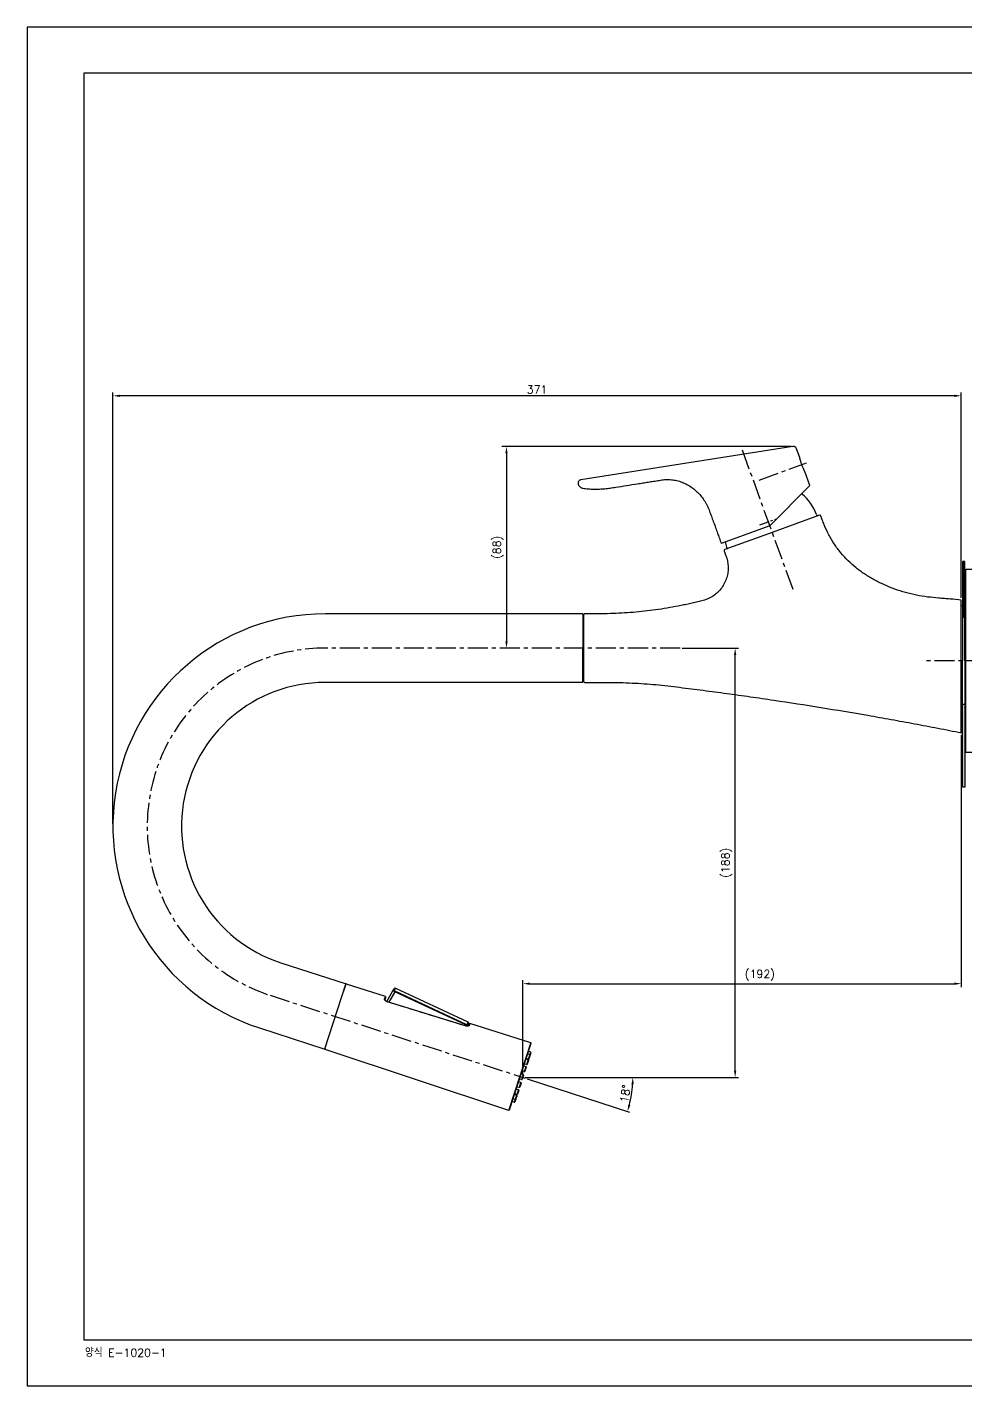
# Model space of a CAD drawing. Extents: x 18066 to 18907, y -8788 to -8194.
# Drawn here: x 18066 to 18476, y -8788 to -8194 of the extents above; entities that cross this region are included whole.
import ezdxf

# ---------------------------------------------------------------- set-up
doc = ezdxf.new("R2010")
doc.units = 0
doc.header["$LTSCALE"] = 7
doc.header["$MEASUREMENT"] = 0
doc.linetypes.add('CENTER', pattern=[2, 1.25, -0.25, 0.25, -0.25])
doc.layers.get('0').update_dxf_attribs({"color": 2, "linetype": 'CONTINUOUS'})
for name, color, linetype in [('CL', 1, 'CENTER'), ('D', 2, 'CONTINUOUS'), ('DIM', 2, 'CONTINUOUS'), ('DWG', 7, 'CONTINUOUS'), ('TXT', 4, 'CONTINUOUS'), ('W', 7, 'CONTINUOUS')]:
    doc.layers.add(name, color=color, linetype=linetype)
doc.styles.add('GHS', font='ROMANS.shx', dxfattribs={"bigfont": 'GHS.shx'})
pattern_1 = [(90, (12423.04827, -23794.1919), (-0.3125, 0.15625), [0, -0.3125])]

# ---------------------------------------------------------------- blocks, each defined once
blk = doc.blocks.new('BORDER')
for p, q in [((1, 1), (0, 1)), ((0, 1), (0, 0)), ((0, 0), (1, 0))]:
    blk.add_line(p, q)

msp = doc.modelspace()

# ---------------------------------------------------------------- hatches: boundary and pattern name
at = {"layer": 'D'}
h = msp.add_hatch(dxfattribs=at)
h.set_pattern_fill('DOTS', color=256, scale=5, angle=90, style=0)
h.set_pattern_definition(pattern_1)
h.paths.add_polyline_path([(18474.58, -8427.64), (18474.58, -8452.02), (18475.58, -8452.02), (18475.58, -8427.64)])
h = msp.add_hatch(dxfattribs=at)
h.set_pattern_fill('DOTS', color=256, scale=5, angle=90, style=0)
h.set_pattern_definition(pattern_1)
h.paths.add_polyline_path([(18474.58, -8526.37), (18474.58, -8490.02), (18475.58, -8490.02), (18475.58, -8526.37)])

# ---------------------------------------------------------------- linework, layer by layer
at = {"color": 7, "linetype": 'Continuous'}
for p, q in [((18400.41, -8377.39), (18307.76, -8391.97)), ((18403.44, -8382.17), (18402.06, -8378.36)), ((18407.9, -8394.41), (18405.66, -8388.28)), ((18390.3, -8412.01), (18407.9, -8394.41)), ((18390.3, -8412.01), (18369.11, -8419.72)), ((18308.58, -8450.53), (18195.88, -8450.53)), ((18474.58, -8447.02), (18474.08, -8447.02)), ((18474.58, -8447.02), (18474.58, -8471.02)), ((18475.58, -8447.02), (18476.08, -8447.02)), ((18475.58, -8471.02), (18475.58, -8447.02)), ((18474.58, -8495.02), (18474.58, -8471.02)), ((18475.58, -8471.02), (18475.58, -8495.02)), ((18308.58, -8480.53), (18195.88, -8480.53)), ((18474.58, -8495.02), (18474.08, -8495.02)), ((18475.58, -8495.02), (18476.08, -8495.02)), ((18176.46, -8603.05), (18205.02, -8612.33)), ((18167.18, -8631.58), (18195.75, -8640.86))]:
    msp.add_line(p, q, dxfattribs=at)
msp.add_line((18284.27, -8653.85), (18329.05, -8668.4))
for centre, radius, start, end in [((18400.65, -8378.88), 1.51, 83.51626, 98.90685), ((18400.65, -8378.87), 1.5, 79.83421, 83.48001), ((18400.64, -8378.88), 1.51, 64.56283, 79.79957), ((18400.65, -8378.87), 1.5, 63.05682, 64.52882), ((18400.64, -8378.88), 1.5, 20.01443, 63.03085), ((18307.99, -8393.45), 1.5, 115.78528, 170.96045), ((18307.99, -8393.45), 1.49, 170.98533, 172.50695), ((18308, -8393.46), 1.51, 98.98417, 115.73479), ((18308, -8393.45), 1.5, 172.5494, 202.06603), ((18195.88, -8543.33), 92.8, 90, 251.98753), ((18195.88, -8543.33), 62.8, 90, 251.98753)]:
    msp.add_arc(centre, radius, start, end, dxfattribs=at)
msp.add_arc((18282.36, -8653.23), 48.08, 345.57533, 356.42467)
for points, knots in [([(18405.66, -8388.28), (18405.66, -8388.28), (18405.66, -8388.27), (18405.66, -8388.27), (18405.66, -8388.27), (18405.65, -8388.26), (18405.65, -8388.24), (18405.63, -8388.22), (18405.62, -8388.19), (18405.6, -8388.15), (18405.57, -8388.1), (18405.53, -8388.03), (18405.48, -8387.92), (18405.4, -8387.78), (18405.32, -8387.61), (18405.22, -8387.41), (18405.12, -8387.2), (18404.97, -8386.88), (18404.78, -8386.45), (18404.55, -8385.89), (18404.33, -8385.3), (18404.12, -8384.71), (18403.94, -8384.14), (18403.81, -8383.68), (18403.72, -8383.34), (18403.66, -8383.11), (18403.61, -8382.9), (18403.56, -8382.72), (18403.53, -8382.56), (18403.5, -8382.44), (18403.48, -8382.36), (18403.47, -8382.31), (18403.46, -8382.27), (18403.45, -8382.23), (18403.45, -8382.2), (18403.45, -8382.19), (18403.44, -8382.18), (18403.44, -8382.17), (18403.44, -8382.17), (18403.44, -8382.17), (18403.44, -8382.17)], [0, 0, 0, 0, 0.000153, 0.00061, 0.001371, 0.002435, 0.005466, 0.009696, 0.015116, 0.021716, 0.029472, 0.038361, 0.05945, 0.084776, 0.114072, 0.147057, 0.183407, 0.222774, 0.309052, 0.402642, 0.499971, 0.597303, 0.690903, 0.777194, 0.816566, 0.852922, 0.885911, 0.915211, 0.94054, 0.961632, 0.970523, 0.978281, 0.984881, 0.990302, 0.994532, 0.997564, 0.998628, 0.999389, 0.999847, 1, 1, 1, 1]), ([(18308.62, -8395.65), (18309.42, -8395.75), (18311.01, -8395.91), (18313.41, -8396.02), (18315.41, -8396.01), (18317.01, -8395.93), (18318.2, -8395.84), (18319.4, -8395.71), (18320.98, -8395.49), (18323.75, -8395.05), (18327.7, -8394.43), (18331.65, -8393.81), (18334.81, -8393.31), (18337.18, -8392.93), (18339.15, -8392.62), (18340.74, -8392.38), (18342.32, -8392.13), (18343.9, -8391.86), (18345.5, -8391.79), (18347.1, -8391.83), (18349.08, -8392.1), (18351.41, -8392.73), (18353.62, -8393.66), (18355.71, -8394.86), (18357.63, -8396.3), (18359.37, -8397.96), (18360.91, -8399.81), (18362.02, -8401.48), (18362.79, -8402.88), (18363.32, -8403.96), (18363.78, -8405.07), (18364.18, -8406.19), (18364.59, -8407.32), (18365.14, -8408.83), (18365.82, -8410.71), (18366.65, -8412.96), (18367.47, -8415.22), (18368.29, -8417.47), (18368.83, -8418.97), (18369.11, -8419.72)], [0, 0, 0, 0, 0.031254, 0.062508, 0.093761, 0.10939, 0.125019, 0.140645, 0.156273, 0.187528, 0.250034, 0.31254, 0.343793, 0.375047, 0.4063, 0.421926, 0.437553, 0.468802, 0.484428, 0.500056, 0.531291, 0.562529, 0.593768, 0.625008, 0.656249, 0.68749, 0.718731, 0.749973, 0.7656, 0.781227, 0.796854, 0.812481, 0.828107, 0.843734, 0.874987, 0.90624, 0.937494, 0.968747, 1, 1, 1, 1]), ([(18306.6, -8394.02), (18306.63, -8394.11), (18306.73, -8394.29), (18307, -8394.65), (18307.43, -8395.06), (18307.93, -8395.39), (18308.33, -8395.57), (18308.53, -8395.62), (18308.62, -8395.63)], [0, 0, 0, 0, 0.106792, 0.22935, 0.502237, 0.773829, 0.894918, 1, 1, 1, 1])]:
    msp.add_open_spline(points, degree=3, knots=knots, dxfattribs=at)
for points in [[(18329.85, -8656.22), (18330.85, -8656.25), (18330.45, -8653.23)], [(18329.41, -8665.35), (18328.45, -8665.07), (18328.09, -8668.09)]]:
    msp.add_solid(points)
at = {"layer": 'CL'}
for p, q in [((18385.71, -8392.08), (18406.43, -8384.54)), ((18351.08, -8465.53), (18195.8, -8465.53)), ((18793.19, -8471.02), (18457.08, -8471.02))]:
    msp.add_line(p, q, dxfattribs=at)
at = {"layer": 'CL', "linetype": 'CENTER'}
msp.add_line((18171.82, -8617.31), (18283.32, -8653.54), dxfattribs=at)
msp.add_arc((18195.88, -8543.33), 77.8, 90, 252.01362, dxfattribs=at)
at = {"layer": 'D'}
for p, q in [((18103.08, -8542.33), (18103.08, -8353.72)), ((18471.08, -8355.22), (18106.08, -8355.22)), ((18474.08, -8443.51), (18474.08, -8353.72)), ((18399.65, -8377.37), (18273.18, -8377.37)), ((18275.18, -8380.37), (18275.18, -8462.53)), ((18352.08, -8465.53), (18376.69, -8465.53)), ((18375.19, -8650.23), (18375.19, -8468.53)), ((18474.08, -8503.53), (18474.08, -8613.73)), ((18282.36, -8652.23), (18282.36, -8610.73)), ((18285.36, -8612.23), (18471.08, -8612.23)), ((18283.36, -8653.23), (18376.69, -8653.23))]:
    msp.add_line(p, q, dxfattribs=at)
for points in [[(18474.58, -8427.64), (18474.58, -8452.02), (18475.58, -8452.02), (18475.58, -8427.64)], [(18474.58, -8526.37), (18474.58, -8490.02), (18475.58, -8490.02), (18475.58, -8526.37)]]:
    msp.add_lwpolyline(points, close=True, dxfattribs=at)
for points in [[(18106.08, -8354.72), (18106.08, -8355.72), (18103.08, -8355.22)], [(18471.08, -8354.72), (18471.08, -8355.72), (18474.08, -8355.22)], [(18274.68, -8380.37), (18275.68, -8380.37), (18275.18, -8377.37)], [(18274.68, -8462.53), (18275.68, -8462.53), (18275.18, -8465.53)], [(18374.69, -8468.53), (18375.69, -8468.53), (18375.19, -8465.53)], [(18285.36, -8611.73), (18285.36, -8612.73), (18282.36, -8612.23)], [(18471.08, -8611.73), (18471.08, -8612.73), (18474.08, -8612.23)], [(18374.69, -8650.23), (18375.69, -8650.23), (18375.19, -8653.23)]]:
    msp.add_solid(points, dxfattribs=at)
at = {"layer": 'DIM'}
for p, q in [((18474.58, -8447.02), (18474.58, -8447.02)), ((18474.58, -8495.02), (18474.58, -8495.02))]:
    msp.add_line(p, q, dxfattribs=at)
at = {"layer": 'DWG'}
for p, q in [((18412.03, -8407.4), (18391.36, -8414.92)), ((18410.76, -8407.12), (18410.9, -8407.49)), ((18391.36, -8414.92), (18370.69, -8422.45)), ((18371.48, -8421.41), (18371.62, -8421.79)), ((18476.08, -8471.02), (18476.08, -8431.02)), ((18476.08, -8431.02), (18480.08, -8431.02)), ((18474.08, -8471.02), (18474.08, -8444.51)), ((18308.58, -8450.53), (18308.58, -8465.53)), ((18309.08, -8451.63), (18308.58, -8451.63)), ((18309.08, -8465.53), (18309.08, -8450.81)), ((18308.58, -8480.53), (18308.58, -8465.53)), ((18309.08, -8480.21), (18309.08, -8465.53)), ((18474.08, -8502.53), (18474.08, -8471.02)), ((18476.08, -8511.02), (18476.08, -8471.02)), ((18309.08, -8479.43), (18308.58, -8479.43)), ((18476.08, -8511.02), (18480.08, -8511.02))]:
    msp.add_line(p, q, dxfattribs=at)
at = {"layer": 'DWG', "color": 7, "linetype": 'Continuous'}
for p, q in [((18195.78, -8640.77), (18204.99, -8612.42)), ((18203.88, -8615.85), (18205.02, -8612.33)), ((18222.23, -8617.91), (18205.18, -8612.48)), ((18221.88, -8619.06), (18222.23, -8617.91)), ((18222.37, -8617.96), (18221.98, -8619.24)), ((18222.85, -8620.05), (18226.12, -8614.38)), ((18223.81, -8620.37), (18226.47, -8615.77)), ((18226.5, -8614.26), (18226.08, -8614.99)), ((18226.58, -8615.53), (18226.47, -8615.77)), ((18226.47, -8615.77), (18257.23, -8630.12)), ((18258.37, -8629.12), (18226.5, -8614.26)), ((18226.58, -8615.53), (18257.35, -8629.87)), ((18223.12, -8620.16), (18223.01, -8620.12)), ((18223.18, -8620.18), (18223.12, -8620.16)), ((18223.17, -8620.19), (18223.18, -8620.18)), ((18257.21, -8630.65), (18223.18, -8620.18)), ((18257.23, -8630.12), (18257.05, -8630.61)), ((18257.2, -8630.67), (18257.21, -8630.65)), ((18257.35, -8629.87), (18257.23, -8630.12)), ((18258.52, -8629.49), (18258.05, -8630.78)), ((18258.08, -8629.91), (18258.37, -8629.12)), ((18259.02, -8629.78), (18258.75, -8630.58)), ((18259.21, -8629.69), (18258.93, -8630.49)), ((18285.79, -8638.15), (18259.21, -8629.69)), ((18195.75, -8640.86), (18195.78, -8640.77)), ((18276.21, -8667.64), (18195.91, -8641.02)), ((18285.85, -8637.96), (18276.27, -8667.45)), ((18276.53, -8667.32), (18285.98, -8638.22)), ((18284.84, -8641.74), (18285.74, -8642.09)), ((18285.88, -8642.4), (18285.03, -8645.04)), ((18282.77, -8648.11), (18283.66, -8648.49)), ((18283.97, -8647.55), (18283.02, -8647.35)), ((18283.66, -8648.49), (18283.69, -8648.5)), ((18283.74, -8645.11), (18284.64, -8645.47)), ((18284.74, -8645.21), (18283.77, -8645.01)), ((18284.79, -8645.78), (18284.26, -8647.38)), ((18284.46, -8642.9), (18285.36, -8643.26)), ((18284.69, -8646.08), (18284.67, -8646.14)), ((18285.38, -8643.22), (18285.36, -8643.26)), ((18281.82, -8654.18), (18280.87, -8653.96)), ((18282.54, -8651.96), (18281.64, -8651.57)), ((18282.96, -8650.67), (18282, -8650.46)), ((18282.68, -8652.26), (18282.11, -8654.01)), ((18283.24, -8650.53), (18283.23, -8650.56)), ((18283.25, -8650.51), (18283.24, -8650.53)), ((18283.81, -8648.79), (18283.25, -8650.51)), ((18283.71, -8649.1), (18283.7, -8649.11)), ((18283.81, -8648.77), (18283.81, -8648.79)), ((18279.71, -8660.66), (18278.77, -8660.43)), ((18279.49, -8658.19), (18280.39, -8658.59)), ((18280.69, -8657.65), (18279.74, -8657.42)), ((18280.53, -8658.89), (18280, -8660.5)), ((18280.5, -8655.07), (18281.4, -8655.46)), ((18280.98, -8657.48), (18280.97, -8657.51)), ((18281.54, -8655.77), (18280.98, -8657.48)), ((18281.09, -8657.17), (18281.08, -8657.18)), ((18278.61, -8664.04), (18277.67, -8663.8)), ((18278.99, -8662.87), (18278.05, -8662.63)), ((18278.73, -8660.52), (18279.63, -8660.93)), ((18279.76, -8661.23), (18278.91, -8663.87)), ((18278.99, -8662.87), (18278.98, -8662.92)), ((18279.67, -8661.54), (18279.66, -8661.57))]:
    msp.add_line(p, q, dxfattribs=at)
for points in [[(18223.01, -8620.12), (18222.9, -8620.08), (18222.8, -8620.03), (18222.69, -8619.98), (18222.59, -8619.92), (18222.5, -8619.86), (18222.41, -8619.8), (18222.33, -8619.74), (18222.25, -8619.68), (18222.19, -8619.62), (18222.13, -8619.56), (18222.08, -8619.5), (18222.04, -8619.44), (18222.01, -8619.39), (18221.99, -8619.34), (18221.98, -8619.3), (18221.98, -8619.27), (18221.98, -8619.24), (18221.98, -8619.24)], [(18257.39, -8630.7), (18257.28, -8630.67), (18257.21, -8630.65)], [(18258.75, -8630.58), (18258.74, -8630.6), (18258.72, -8630.62), (18258.69, -8630.65), (18258.64, -8630.67), (18258.59, -8630.7), (18258.53, -8630.72), (18258.45, -8630.74), (18258.37, -8630.76), (18258.28, -8630.77), (18258.18, -8630.78), (18258.08, -8630.78), (18257.97, -8630.78), (18257.86, -8630.78), (18257.74, -8630.77), (18257.62, -8630.75), (18257.5, -8630.73), (18257.39, -8630.7)], [(18258.36, -8629.14), (18258.36, -8629.12), (18258.37, -8629.12)], [(18283.69, -8648.5), (18283.71, -8648.51), (18283.73, -8648.53), (18283.76, -8648.55), (18283.77, -8648.57), (18283.79, -8648.6), (18283.8, -8648.62), (18283.81, -8648.65), (18283.82, -8648.68), (18283.82, -8648.71), (18283.82, -8648.74), (18283.81, -8648.77)], [(18284.26, -8647.38), (18284.25, -8647.41), (18284.24, -8647.44), (18284.22, -8647.46), (18284.21, -8647.48), (18284.19, -8647.5), (18284.16, -8647.52), (18284.14, -8647.53), (18284.11, -8647.54), (18284.08, -8647.55), (18284.06, -8647.56), (18284.03, -8647.56), (18284, -8647.56), (18283.97, -8647.55)], [(18284.64, -8645.47), (18284.67, -8645.48), (18284.69, -8645.5), (18284.71, -8645.52), (18284.73, -8645.54), (18284.75, -8645.56), (18284.77, -8645.58), (18284.78, -8645.61), (18284.79, -8645.64), (18284.8, -8645.67), (18284.8, -8645.7), (18284.8, -8645.72), (18284.79, -8645.75), (18284.79, -8645.78)], [(18285.03, -8645.04), (18285.02, -8645.07), (18285, -8645.09), (18284.99, -8645.12), (18284.97, -8645.14), (18284.95, -8645.16), (18284.92, -8645.18), (18284.9, -8645.19), (18284.87, -8645.2), (18284.84, -8645.21), (18284.82, -8645.21), (18284.79, -8645.22), (18284.76, -8645.21), (18284.74, -8645.21)], [(18283.23, -8650.56), (18283.21, -8650.58), (18283.19, -8650.6), (18283.17, -8650.62), (18283.15, -8650.64), (18283.12, -8650.65), (18283.1, -8650.66), (18283.07, -8650.67), (18283.04, -8650.68), (18283.01, -8650.68), (18282.98, -8650.68), (18282.96, -8650.67)], [(18280.39, -8658.59), (18280.41, -8658.6), (18280.43, -8658.61)], [(18280.97, -8657.51), (18280.96, -8657.53), (18280.94, -8657.56), (18280.92, -8657.58), (18280.9, -8657.6), (18280.88, -8657.62), (18280.85, -8657.63), (18280.83, -8657.64), (18280.8, -8657.65), (18280.77, -8657.65), (18280.74, -8657.65), (18280.71, -8657.65), (18280.69, -8657.65)], [(18281.4, -8655.46), (18281.42, -8655.48), (18281.45, -8655.49), (18281.47, -8655.51), (18281.49, -8655.53), (18281.51, -8655.55), (18281.52, -8655.58), (18281.53, -8655.6), (18281.54, -8655.63), (18281.55, -8655.66), (18281.55, -8655.69), (18281.55, -8655.72), (18281.55, -8655.74), (18281.54, -8655.77)], [(18279.29, -8662.71), (18279.28, -8662.73), (18279.26, -8662.76), (18279.25, -8662.78), (18279.23, -8662.81), (18279.2, -8662.83), (18279.18, -8662.84), (18279.16, -8662.86), (18279.13, -8662.87), (18279.1, -8662.87), (18279.07, -8662.88), (18279.04, -8662.88), (18279.01, -8662.88), (18278.99, -8662.87)], [(18279.63, -8660.93), (18279.65, -8660.94), (18279.67, -8660.95), (18279.7, -8660.97), (18279.72, -8660.99), (18279.73, -8661.02), (18279.75, -8661.04), (18279.76, -8661.07), (18279.77, -8661.09), (18279.77, -8661.12), (18279.78, -8661.15), (18279.78, -8661.18), (18279.77, -8661.21), (18279.76, -8661.23)], [(18279.79, -8660.67), (18279.76, -8660.67), (18279.73, -8660.67), (18279.71, -8660.66)]]:
    msp.add_lwpolyline(points, dxfattribs=at)
at = {"layer": 'DWG'}
for centre, radius, start, end in [((18391.12, -8414.27), 20.9, 20, 50.97381), ((18410.62, -8407.6), 0.3, 290, 20), ((18412.21, -8407.87), 0.5, 19.96951, 110), ((18370.86, -8422.92), 0.5, 110, 199.91691), ((18391.12, -8414.27), 20.9, 193.40605, 200), ((18371.9, -8421.69), 0.3, 200, 290), ((18309.38, -8450.81), 0.3, 90.00329, 180), ((18309.38, -8480.21), 0.3, 180, 270.00144)]:
    msp.add_arc(centre, radius, start, end, dxfattribs=at)
at = {"layer": 'DWG', "color": 7, "linetype": 'Continuous'}
for centre, radius, start, end in [((18205.18, -8612.49), 0.2, 72.33784, 162), ((18222.18, -8618.06), 0.15, 343, 72.8), ((18226.38, -8614.53), 0.3, 65, 150), ((18224.06, -8617.3), 3.03, 248.49552, 252.88836), ((18258.14, -8627.62), 3.19, 252.89348, 257.07219), ((18258.24, -8629.39), 0.3, 340, 65), ((18259.16, -8629.83), 0.15, 72.8, 161), ((18196.03, -8640.64), 0.2, 162, 251.66216), ((18284.03, -8647.31), 0.25, 269.98918, 342), ((18284.55, -8645.7), 0.25, 342, 48.46376), ((18284.79, -8644.97), 0.25, 258.29982, 342), ((18285.27, -8643.49), 0.25, 342, 68.29849), ((18281.87, -8653.94), 0.25, 256.99823, 341.99993), ((18282.44, -8652.19), 0.25, 342.00007, 67.00183), ((18279.77, -8660.42), 0.25, 256.03615, 342), ((18280.29, -8658.81), 0.25, 342, 66.03513), ((18278.67, -8663.8), 0.25, 255.52242, 342), ((18276.34, -8667.26), 0.2, 251.66216, 342)]:
    msp.add_arc(centre, radius, start, end, dxfattribs=at)
at = {"layer": 'DWG'}
for points, knots in [([(18474.08, -8444.51), (18472.44, -8444.37), (18469.99, -8444.16), (18466.71, -8443.87), (18463.44, -8443.58), (18459.34, -8443.25), (18454.47, -8442.46), (18449.67, -8441.3), (18444.98, -8439.79), (18440.41, -8437.92), (18436.75, -8436.1), (18433.95, -8434.49), (18431.93, -8433.24), (18429.98, -8431.9), (18426.23, -8429.03), (18422.27, -8425.12), (18418.51, -8420.05), (18416.08, -8415.99), (18414.58, -8412.77), (18413.72, -8410.56), (18413.23, -8409.24), (18412.89, -8408.28), (18412.68, -8407.7)], [0, 0, 0, 0, 0.0637899, 0.0956849, 0.1275798, 0.1913657, 0.2551405, 0.3189153, 0.38269, 0.4464644, 0.5103187, 0.5412036, 0.5718141, 0.6024078, 0.633012, 0.7552287, 0.8164152, 0.8776017, 0.938788, 0.9540909, 0.9693936, 0.9935276, 0.9935276, 0.9935276, 0.9935276]), ([(18370.39, -8423.09), (18370.58, -8423.62), (18370.9, -8424.5), (18371.36, -8425.72), (18371.78, -8427.12), (18372.11, -8428.93), (18372.17, -8431.2), (18371.87, -8433.55), (18371.16, -8435.91), (18370.05, -8438.15), (18368.58, -8440.17), (18366.78, -8441.91), (18364.72, -8443.32), (18362.83, -8444.19), (18361.24, -8444.69), (18360.03, -8444.98), (18358.83, -8445.29), (18357.21, -8445.68), (18355.19, -8446.15), (18352.76, -8446.67), (18349.5, -8447.33), (18345.41, -8448.07), (18340.49, -8448.82), (18335.55, -8449.44), (18330.59, -8449.92), (18325.62, -8450.26), (18318.55, -8450.56), (18313.13, -8450.51), (18309.38, -8450.51)], [0.0062639, 0.0062639, 0.0062639, 0.0062639, 0.0276099, 0.0414142, 0.0552157, 0.0828007, 0.1103935, 0.1403093, 0.171465, 0.2026788, 0.2338897, 0.2651492, 0.2963184, 0.3275314, 0.3431534, 0.358775, 0.3744, 0.390025, 0.4212748, 0.4525245, 0.4837743, 0.5462723, 0.6087704, 0.6712684, 0.7337665, 0.7962645, 0.8587503, 1, 1, 1, 1]), ([(18309.38, -8480.51), (18311.11, -8480.51), (18314.58, -8480.52), (18319.78, -8480.5), (18324.98, -8480.57), (18330.18, -8480.76), (18335.37, -8481.06), (18340.55, -8481.48), (18345.73, -8482.01), (18350.89, -8482.66), (18356.05, -8483.3), (18362.92, -8484.18), (18371.52, -8485.32), (18381.82, -8486.75), (18395.54, -8488.75), (18412.67, -8491.41), (18429.77, -8494.28), (18443.43, -8496.7), (18453.66, -8498.58), (18463.87, -8500.53), (18470.68, -8501.86), (18474.08, -8502.53)], [0, 0, 0, 0, 0.03125, 0.062498, 0.093737, 0.124989, 0.156246, 0.187501, 0.218749, 0.249994, 0.281239, 0.312486, 0.374983, 0.437484, 0.499987, 0.624996, 0.750002, 0.812502, 0.875, 0.9375, 1, 1, 1, 1])]:
    msp.add_open_spline(points, degree=3, knots=knots, dxfattribs=at)
at = {"layer": 'DWG', "color": 7, "linetype": 'Continuous'}
for points, knots in [([(18225.7, -8615.1), (18225.68, -8615.13), (18225.71, -8615.2), (18225.75, -8615.25), (18225.78, -8615.3), (18225.82, -8615.34), (18225.89, -8615.4), (18225.99, -8615.49), (18226.14, -8615.59), (18226.3, -8615.68), (18226.41, -8615.74), (18226.47, -8615.77)], [0, 0, 0, 0, 0.109809, 0.153008, 0.203101, 0.259988, 0.323439, 0.468338, 0.633444, 0.812973, 1, 1, 1, 1]), ([(18226.08, -8614.99), (18226.05, -8614.98), (18225.98, -8614.96), (18225.87, -8614.97), (18225.77, -8615.01), (18225.72, -8615.07), (18225.7, -8615.1)], [0, 0, 0, 0, 0.256622, 0.509146, 0.756398, 1, 1, 1, 1]), ([(18226.08, -8614.99), (18226.08, -8615.01), (18226.07, -8615.04), (18226.08, -8615.1), (18226.11, -8615.17), (18226.17, -8615.24), (18226.25, -8615.32), (18226.35, -8615.39), (18226.46, -8615.46), (18226.54, -8615.51), (18226.58, -8615.53)], [0, 0, 0, 0, 0.061894, 0.136069, 0.230081, 0.346769, 0.485889, 0.644739, 0.818402, 1, 1, 1, 1]), ([(18221.88, -8619.21), (18221.87, -8619.2), (18221.86, -8619.15), (18221.87, -8619.1), (18221.88, -8619.06)], [0, 0, 0, 0, 0.272206, 1, 1, 1, 1]), ([(18221.88, -8619.06), (18221.91, -8619.07), (18221.96, -8619.11), (18221.99, -8619.18), (18221.98, -8619.22), (18221.98, -8619.24)], [0, 0, 0, 0, 0.506131, 0.755539, 1, 1, 1, 1]), ([(18222.02, -8619.48), (18221.98, -8619.44), (18221.93, -8619.35), (18221.89, -8619.26), (18221.88, -8619.21)], [0, 0, 0, 0, 0.548503, 1, 1, 1, 1]), ([(18222.95, -8620.12), (18222.76, -8620.04), (18222.48, -8619.9), (18222.19, -8619.66), (18222.07, -8619.54), (18222.02, -8619.48)], [0, 0, 0, 0, 0.557368, 0.795995, 1, 1, 1, 1]), ([(18257.23, -8630.12), (18257.29, -8630.14), (18257.41, -8630.19), (18257.59, -8630.25), (18257.76, -8630.3), (18257.88, -8630.32), (18257.98, -8630.33), (18258.04, -8630.34), (18258.09, -8630.34), (18258.16, -8630.33), (18258.22, -8630.31), (18258.24, -8630.27)], [0, 0, 0, 0, 0.187033, 0.36664, 0.531799, 0.676704, 0.74014, 0.796998, 0.847057, 0.890234, 1, 1, 1, 1]), ([(18257.35, -8629.87), (18257.39, -8629.89), (18257.47, -8629.93), (18257.6, -8629.97), (18257.72, -8629.99), (18257.83, -8630), (18257.92, -8630), (18257.99, -8629.98), (18258.05, -8629.96), (18258.07, -8629.93), (18258.08, -8629.91)], [0, 0, 0, 0, 0.181604, 0.355348, 0.514248, 0.653369, 0.770015, 0.863975, 0.938114, 1, 1, 1, 1]), ([(18258.55, -8630.75), (18258.47, -8630.77), (18258.31, -8630.8), (18257.93, -8630.81), (18257.63, -8630.77), (18257.43, -8630.73)], [0, 0, 0, 0, 0.206115, 0.445418, 1, 1, 1, 1]), ([(18258.08, -8629.91), (18258.11, -8629.93), (18258.17, -8629.97), (18258.23, -8630.06), (18258.26, -8630.17), (18258.25, -8630.24), (18258.24, -8630.27)], [0, 0, 0, 0, 0.256622, 0.509146, 0.756398, 1, 1, 1, 1]), ([(18258.63, -8630.73), (18258.62, -8630.73), (18258.59, -8630.74), (18258.57, -8630.74), (18258.55, -8630.75)], [0, 0, 0, 0, 0.242378, 1, 1, 1, 1]), ([(18258.77, -8630.66), (18258.76, -8630.67), (18258.71, -8630.69), (18258.66, -8630.71), (18258.63, -8630.73)], [0, 0, 0, 0, 0.232285, 1, 1, 1, 1]), ([(18258.93, -8630.49), (18258.89, -8630.48), (18258.83, -8630.49), (18258.77, -8630.53), (18258.75, -8630.56), (18258.75, -8630.58)], [0, 0, 0, 0, 0.505339, 0.754901, 1, 1, 1, 1]), ([(18258.93, -8630.49), (18258.92, -8630.51), (18258.89, -8630.58), (18258.82, -8630.63), (18258.77, -8630.66)], [0, 0, 0, 0, 0.218164, 1, 1, 1, 1]), ([(18285.74, -8642.09), (18285.74, -8642.09), (18285.74, -8642.09), (18285.74, -8642.09), (18285.74, -8642.1), (18285.74, -8642.1), (18285.73, -8642.1), (18285.73, -8642.11), (18285.73, -8642.11), (18285.73, -8642.12), (18285.72, -8642.14), (18285.72, -8642.15), (18285.71, -8642.18), (18285.7, -8642.22), (18285.68, -8642.27), (18285.66, -8642.33), (18285.64, -8642.4), (18285.61, -8642.48), (18285.58, -8642.57), (18285.55, -8642.66), (18285.51, -8642.8), (18285.45, -8642.99), (18285.4, -8643.14), (18285.38, -8643.22)], [0, 0, 0, 0, 0.000278, 0.00111, 0.002493, 0.004424, 0.006901, 0.009921, 0.017581, 0.027388, 0.039328, 0.053388, 0.069552, 0.108144, 0.155007, 0.210045, 0.273102, 0.343975, 0.422333, 0.507652, 0.599173, 0.796099, 1, 1, 1, 1]), ([(18283.66, -8648.49), (18283.66, -8648.49), (18283.66, -8648.49), (18283.66, -8648.49), (18283.66, -8648.49), (18283.66, -8648.49), (18283.66, -8648.5), (18283.66, -8648.51), (18283.65, -8648.52), (18283.65, -8648.53), (18283.64, -8648.55), (18283.63, -8648.57), (18283.62, -8648.61), (18283.61, -8648.65), (18283.59, -8648.71), (18283.57, -8648.77), (18283.55, -8648.83), (18283.52, -8648.93), (18283.47, -8649.06), (18283.42, -8649.22), (18283.37, -8649.39), (18283.31, -8649.57), (18283.25, -8649.75), (18283.19, -8649.93), (18283.12, -8650.16), (18283.05, -8650.39), (18282.99, -8650.56), (18282.97, -8650.62)], [0, 0, 0, 0, 0.000166, 0.00062, 0.001368, 0.002407, 0.00535, 0.00942, 0.014582, 0.020792, 0.028009, 0.03619, 0.055267, 0.077693, 0.103143, 0.131297, 0.161877, 0.194626, 0.265647, 0.342623, 0.423976, 0.50821, 0.593736, 0.678771, 0.761111, 0.905997, 1, 1, 1, 1]), ([(18284.03, -8647.36), (18284.03, -8647.38), (18284.02, -8647.41), (18284.01, -8647.44), (18284, -8647.48), (18283.99, -8647.5), (18283.98, -8647.52), (18283.98, -8647.53), (18283.98, -8647.53), (18283.98, -8647.54), (18283.98, -8647.54), (18283.98, -8647.55), (18283.98, -8647.55), (18283.97, -8647.55), (18283.97, -8647.55)], [0, 0, 0, 0, 0.233747, 0.438372, 0.612074, 0.753477, 0.812046, 0.862572, 0.905087, 0.939625, 0.96624, 0.98506, 0.996243, 1, 1, 1, 1]), ([(18284.64, -8645.47), (18284.64, -8645.47), (18284.64, -8645.47), (18284.64, -8645.47), (18284.64, -8645.47), (18284.64, -8645.48), (18284.64, -8645.48), (18284.64, -8645.49), (18284.63, -8645.49), (18284.63, -8645.5), (18284.63, -8645.51), (18284.62, -8645.53), (18284.61, -8645.56), (18284.6, -8645.59), (18284.59, -8645.63), (18284.57, -8645.67), (18284.56, -8645.72), (18284.54, -8645.79), (18284.5, -8645.89), (18284.46, -8646.02), (18284.42, -8646.16), (18284.37, -8646.31), (18284.32, -8646.46), (18284.27, -8646.63), (18284.2, -8646.84), (18284.12, -8647.09), (18284.06, -8647.28), (18284.03, -8647.36)], [0, 0, 0, 0, 0.000126, 0.000478, 0.00106, 0.00187, 0.004163, 0.007335, 0.011363, 0.016219, 0.021879, 0.028318, 0.043432, 0.061372, 0.081967, 0.105042, 0.130431, 0.157992, 0.219079, 0.28724, 0.36149, 0.440808, 0.524087, 0.609967, 0.696757, 0.863526, 1, 1, 1, 1]), ([(18284.03, -8647.36), (18284.06, -8647.37), (18284.12, -8647.38), (18284.2, -8647.36), (18284.27, -8647.32), (18284.3, -8647.28), (18284.31, -8647.25)], [0, 0, 0, 0, 0.279964, 0.542122, 0.780038, 1, 1, 1, 1]), ([(18284.87, -8644.79), (18284.86, -8644.82), (18284.84, -8644.88), (18284.81, -8644.97), (18284.79, -8645.03), (18284.78, -8645.08), (18284.77, -8645.11), (18284.76, -8645.13), (18284.75, -8645.15), (18284.75, -8645.17), (18284.74, -8645.18), (18284.74, -8645.19), (18284.74, -8645.2), (18284.74, -8645.2), (18284.74, -8645.21), (18284.74, -8645.21), (18284.74, -8645.21), (18284.74, -8645.21), (18284.74, -8645.21)], [0, 0, 0, 0, 0.231334, 0.436673, 0.611562, 0.686978, 0.75413, 0.812981, 0.863595, 0.90604, 0.940384, 0.96676, 0.977019, 0.985357, 0.991798, 0.996368, 0.99909, 1, 1, 1, 1]), ([(18285.36, -8643.26), (18285.35, -8643.29), (18285.33, -8643.35), (18285.29, -8643.48), (18285.23, -8643.64), (18285.17, -8643.83), (18285.09, -8644.09), (18284.99, -8644.41), (18284.91, -8644.66), (18284.87, -8644.79)], [0, 0, 0, 0, 0.062499, 0.125, 0.249999, 0.375, 0.5, 0.75, 1, 1, 1, 1]), ([(18284.87, -8644.79), (18284.9, -8644.8), (18284.95, -8644.81), (18285.02, -8644.81), (18285.07, -8644.8), (18285.09, -8644.78), (18285.11, -8644.76), (18285.12, -8644.75), (18285.12, -8644.74)], [0, 0, 0, 0, 0.320196, 0.601404, 0.720897, 0.825333, 0.916725, 1, 1, 1, 1]), ([(18285.38, -8643.22), (18285.41, -8643.22), (18285.45, -8643.24), (18285.5, -8643.25), (18285.54, -8643.25), (18285.56, -8643.26), (18285.58, -8643.26), (18285.6, -8643.25), (18285.6, -8643.25), (18285.61, -8643.25), (18285.61, -8643.25)], [0, 0, 0, 0, 0.373967, 0.540906, 0.686893, 0.807515, 0.899659, 0.934538, 0.962215, 1, 1, 1, 1]), ([(18282.54, -8651.96), (18282.54, -8651.96), (18282.54, -8651.96), (18282.54, -8651.96), (18282.54, -8651.96), (18282.54, -8651.96), (18282.53, -8651.97), (18282.53, -8651.98), (18282.52, -8652), (18282.52, -8652.01), (18282.51, -8652.03), (18282.5, -8652.07), (18282.48, -8652.11), (18282.46, -8652.17), (18282.44, -8652.24), (18282.42, -8652.32), (18282.39, -8652.4), (18282.35, -8652.52), (18282.3, -8652.68), (18282.24, -8652.87), (18282.17, -8653.07), (18282.11, -8653.26), (18282.05, -8653.46), (18281.99, -8653.61), (18281.96, -8653.73), (18281.93, -8653.81), (18281.91, -8653.89), (18281.88, -8653.96), (18281.86, -8654.02), (18281.85, -8654.07), (18281.84, -8654.1), (18281.83, -8654.12), (18281.83, -8654.14), (18281.82, -8654.15), (18281.82, -8654.16), (18281.82, -8654.17), (18281.82, -8654.18), (18281.82, -8654.18), (18281.82, -8654.18), (18281.82, -8654.18), (18281.82, -8654.18)], [0, 0, 0, 0, 0.000223, 0.000804, 0.001747, 0.003051, 0.006734, 0.011826, 0.0183, 0.026106, 0.035182, 0.045468, 0.069423, 0.097446, 0.12899, 0.163541, 0.200641, 0.239845, 0.323084, 0.410594, 0.500138, 0.589665, 0.67715, 0.760344, 0.799521, 0.836586, 0.871114, 0.902625, 0.930619, 0.954555, 0.964834, 0.973903, 0.981703, 0.988174, 0.993265, 0.996948, 0.998253, 0.999196, 0.999777, 1, 1, 1, 1]), ([(18282.97, -8650.62), (18282.97, -8650.63), (18282.97, -8650.64), (18282.96, -8650.65), (18282.96, -8650.66), (18282.96, -8650.66), (18282.96, -8650.67), (18282.96, -8650.67), (18282.96, -8650.67), (18282.96, -8650.67)], [0, 0, 0, 0, 0.436624, 0.608666, 0.749601, 0.859242, 0.937412, 0.984055, 1, 1, 1, 1]), ([(18282.97, -8650.62), (18283, -8650.63), (18283.06, -8650.64), (18283.15, -8650.61), (18283.22, -8650.55), (18283.25, -8650.5), (18283.26, -8650.47)], [0, 0, 0, 0, 0.257184, 0.509912, 0.756931, 1, 1, 1, 1]), ([(18280.32, -8658.77), (18280.3, -8658.86), (18280.23, -8659.05), (18280.15, -8659.29), (18280.08, -8659.51), (18280.03, -8659.67), (18279.98, -8659.82), (18279.93, -8659.97), (18279.88, -8660.11), (18279.84, -8660.24), (18279.81, -8660.34), (18279.78, -8660.41), (18279.77, -8660.46), (18279.76, -8660.5), (18279.74, -8660.54), (18279.73, -8660.58), (18279.72, -8660.6), (18279.72, -8660.62), (18279.72, -8660.63), (18279.71, -8660.64), (18279.71, -8660.65), (18279.71, -8660.65), (18279.71, -8660.66), (18279.71, -8660.66), (18279.71, -8660.66), (18279.71, -8660.66), (18279.71, -8660.66), (18279.71, -8660.66)], [0, 0, 0, 0, 0.136484, 0.30336, 0.390182, 0.476105, 0.559391, 0.63872, 0.712955, 0.781098, 0.842146, 0.869692, 0.895066, 0.918115, 0.938687, 0.956615, 0.971713, 0.978143, 0.983794, 0.988644, 0.992666, 0.995837, 0.99813, 0.99894, 0.999522, 0.999874, 1, 1, 1, 1]), ([(18280.39, -8658.59), (18280.39, -8658.59), (18280.39, -8658.59), (18280.39, -8658.59), (18280.39, -8658.59), (18280.38, -8658.6), (18280.38, -8658.6), (18280.38, -8658.61), (18280.38, -8658.62), (18280.37, -8658.64), (18280.36, -8658.66), (18280.35, -8658.69), (18280.34, -8658.73), (18280.33, -8658.76), (18280.32, -8658.77)], [0, 0, 0, 0, 0.003763, 0.01495, 0.033762, 0.060341, 0.094821, 0.13729, 0.187783, 0.246332, 0.387725, 0.561457, 0.766152, 1, 1, 1, 1]), ([(18280.32, -8658.77), (18280.35, -8658.78), (18280.4, -8658.81), (18280.46, -8658.88), (18280.49, -8658.95), (18280.49, -8659), (18280.48, -8659.02)], [0, 0, 0, 0, 0.279964, 0.542121, 0.780038, 1, 1, 1, 1]), ([(18281.38, -8655.51), (18281.36, -8655.58), (18281.3, -8655.75), (18281.23, -8655.98), (18281.16, -8656.2), (18281.1, -8656.38), (18281.04, -8656.56), (18280.98, -8656.74), (18280.92, -8656.91), (18280.87, -8657.07), (18280.83, -8657.2), (18280.8, -8657.3), (18280.78, -8657.36), (18280.76, -8657.42), (18280.74, -8657.48), (18280.72, -8657.53), (18280.71, -8657.56), (18280.71, -8657.59), (18280.7, -8657.6), (18280.7, -8657.62), (18280.69, -8657.63), (18280.69, -8657.64), (18280.69, -8657.64), (18280.69, -8657.64), (18280.69, -8657.65), (18280.69, -8657.65), (18280.69, -8657.65), (18280.69, -8657.65)], [0, 0, 0, 0, 0.09403, 0.239032, 0.321424, 0.406489, 0.492051, 0.576288, 0.657636, 0.73458, 0.805566, 0.838285, 0.868846, 0.896977, 0.922395, 0.9448, 0.963858, 0.972026, 0.979232, 0.985434, 0.990589, 0.994656, 0.997597, 0.998635, 0.999382, 0.999835, 1, 1, 1, 1]), ([(18281.4, -8655.46), (18281.4, -8655.46), (18281.4, -8655.47), (18281.4, -8655.47), (18281.4, -8655.47), (18281.4, -8655.48), (18281.39, -8655.48), (18281.39, -8655.49), (18281.39, -8655.5), (18281.38, -8655.51)], [0, 0, 0, 0, 0.015927, 0.062543, 0.140683, 0.250301, 0.391227, 0.563277, 1, 1, 1, 1]), ([(18281.38, -8655.51), (18281.41, -8655.52), (18281.46, -8655.56), (18281.52, -8655.63), (18281.55, -8655.72), (18281.54, -8655.78), (18281.53, -8655.8)], [0, 0, 0, 0, 0.257184, 0.509912, 0.75693, 1, 1, 1, 1]), ([(18278.98, -8662.92), (18278.91, -8663.11), (18278.82, -8663.39), (18278.71, -8663.71), (18278.65, -8663.9), (18278.62, -8663.99), (18278.61, -8664.04)], [0, 0, 0, 0, 0.5, 0.75, 0.875, 1, 1, 1, 1]), ([(18278.98, -8662.92), (18279, -8662.93), (18279.05, -8662.94), (18279.09, -8662.97), (18279.13, -8662.98), (18279.15, -8663), (18279.17, -8663.01), (18279.18, -8663.02), (18279.18, -8663.02), (18279.18, -8663.03), (18279.18, -8663.03)], [0, 0, 0, 0, 0.373966, 0.540905, 0.686892, 0.807514, 0.899658, 0.934538, 0.962215, 1, 1, 1, 1]), ([(18279.49, -8661.35), (18279.46, -8661.43), (18279.4, -8661.62), (18279.32, -8661.84), (18279.26, -8662.03), (18279.22, -8662.16), (18279.18, -8662.28), (18279.14, -8662.39), (18279.11, -8662.5), (18279.08, -8662.59), (18279.05, -8662.66), (18279.04, -8662.71), (18279.03, -8662.74), (18279.02, -8662.77), (18279.01, -8662.8), (18279, -8662.82), (18279, -8662.84), (18278.99, -8662.85), (18278.99, -8662.86), (18278.99, -8662.86), (18278.99, -8662.87), (18278.99, -8662.87), (18278.99, -8662.87), (18278.99, -8662.87), (18278.99, -8662.87)], [0, 0, 0, 0, 0.173886, 0.358367, 0.448285, 0.534227, 0.615023, 0.689748, 0.757747, 0.818437, 0.871325, 0.89469, 0.915914, 0.934932, 0.951677, 0.966077, 0.978051, 0.987515, 0.99128, 0.994387, 0.996824, 0.998579, 0.999641, 1, 1, 1, 1]), ([(18279.63, -8660.93), (18279.63, -8660.93), (18279.63, -8660.93), (18279.63, -8660.93), (18279.63, -8660.93), (18279.63, -8660.93), (18279.63, -8660.94), (18279.62, -8660.94), (18279.62, -8660.95), (18279.62, -8660.97), (18279.61, -8660.99), (18279.6, -8661.01), (18279.59, -8661.03), (18279.58, -8661.06), (18279.57, -8661.1), (18279.55, -8661.17), (18279.52, -8661.25), (18279.5, -8661.31), (18279.49, -8661.35)], [0, 0, 0, 0, 0.000905, 0.003625, 0.008194, 0.01464, 0.022984, 0.033248, 0.059622, 0.093931, 0.13634, 0.18695, 0.245797, 0.312913, 0.38829, 0.56316, 0.768558, 1, 1, 1, 1]), ([(18279.49, -8661.35), (18279.52, -8661.36), (18279.57, -8661.38), (18279.62, -8661.42), (18279.65, -8661.46), (18279.67, -8661.48), (18279.67, -8661.51), (18279.67, -8661.53), (18279.67, -8661.53)], [0, 0, 0, 0, 0.320195, 0.601404, 0.720897, 0.825332, 0.916725, 1, 1, 1, 1])]:
    msp.add_open_spline(points, degree=3, knots=knots, dxfattribs=at)
msp.add_open_spline([(18257.2, -8630.67), (18245.86, -8627.18), (18234.52, -8623.68), (18223.17, -8620.19)], degree=3, dxfattribs=at)
at = {"layer": 'TXT'}
for p, q in [((18090.56, -8214.05), (18876.56, -8214.05)), ((18090.56, -8768.05), (18090.56, -8214.05)), ((18876.56, -8768.05), (18090.56, -8768.05))]:
    msp.add_line(p, q, dxfattribs=at)
at = {"layer": 'W', "color": 1, "linetype": 'CENTER'}
msp.add_line((18378.23, -8378.86), (18400.66, -8440.48), dxfattribs=at)
at = {"layer": 'W', "color": 1, "linetype": 'CENTER', "ltscale": 0.5}
msp.add_line((18385.93, -8411.69), (18393.44, -8408.95), dxfattribs=at)

# ---------------------------------------------------------------- block references
at = {"xscale": 841, "yscale": 594, "zscale": 841}
msp.add_blockref('BORDER', (18065.56, -8788.05), dxfattribs=at)

# ---------------------------------------------------------------- texts
at = {"insert": (18327.14, -8660.32), "char_height": 3.5, "attachment_point": 5, "rotation": 81, "style": 'GHS'}
msp.add_mtext('\\A1;18°', dxfattribs=at)
at = {"layer": 'D', "char_height": 3.5, "attachment_point": 5, "style": 'GHS'}
for s, insert in [('\\A1;371', (18288.58, -8352.47)), ('\\A1;(192)', (18386.02, -8608.56))]:
    msp.add_mtext(s, dxfattribs=dict(at, insert=insert))
at = {"layer": 'D', "char_height": 3.5, "attachment_point": 5, "rotation": 90, "style": 'GHS'}
for s, insert in [('\\A1;(88)', (18271.51, -8421.45)), ('\\A1;(188)', (18371.52, -8559.38))]:
    msp.add_mtext(s, dxfattribs=dict(at, insert=insert))
at = {"layer": 'DWG', "style": 'GHS'}
msp.add_text('양식 E-1020-1', height=3.5, dxfattribs=at).set_placement((18090.83, -8775.33))

doc.saveas('drawing.dxf')
